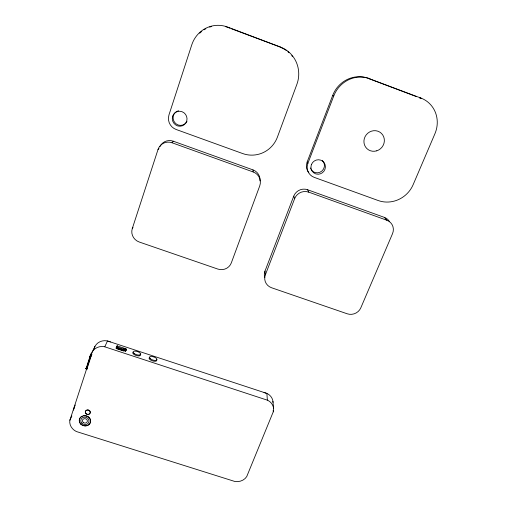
<?xml version="1.0" encoding="UTF-8"?>
<svg xmlns="http://www.w3.org/2000/svg" width="507" height="507" viewBox="0 0 507 507"><rect width="100%" height="100%" fill="white"/><g stroke="black" fill="none" stroke-linecap="round" stroke-linejoin="round"><path stroke-width="0.76" d="M86.475 367.873L86.006 368.862L90.525 354.875L91.032 353.829L92.001 354.203M91.051 353.892L90.702 355.141M116.09 348.195L116.471 348.588L116.078 347.967L116.775 346.268M116.724 346.3L117.32 347.029L125.286 349.646L126.268 349.437L125.66 348.702L117.719 346.091L116.787 346.205L116.559 346.845M69.903 420.17L69.808 420.607A11.661 10.33 14.9 0 0 76.284 431.501L234.918 481.498A11.3 9.988 0.2 0 0 246.725 476.586L273.431 411.392A11.604 10.527 -2.4 0 0 267.823 400.327L104.271 346.655A11.978 10.907 17.1 0 0 92.103 352.131L69.903 420.17L71.88 415.949M73.756 409.39L73.762 409.732M94.118 348.822L95.056 346.23A11.737 10.717 17.2 0 1 106.99 340.85L110.45 341.946M73.433 410.119L73.661 409.371M369.907 78.718A28.525 27.15 -58.6 0 0 333.783 95.893L307.901 163.267L307.217 166.087A11.186 10.869 -44.7 0 0 314.169 177.342L378.184 200.525A27.492 26.009 -42.7 0 0 413.154 184.649L434.905 133.791A28.436 26.643 -51.5 0 0 420.886 98.047L368.399 78.408A28.189 26.839 -58.8 0 0 332.706 95.379L307.147 161.999L306.475 164.788A11.059 10.748 -45.2 0 0 308.814 172.716M125.565 351.3L126.161 349.082M87.324 365.515L90.461 355.882M160.009 146.517A11.084 10.774 50.1 0 1 173.274 141.2L252.987 169.896L253.177 171.955A10.97 10.894 -11.1 0 1 259.717 185.942L231.319 262.899A10.647 10.26 6.2 0 1 217.776 269.052L139.298 242.035A10.875 10.381 27.6 0 1 132.264 228.644L158.019 149.521L158.995 148.399M90.487 358.043L87.318 367.752L86.361 367.442M94.207 348.683L94.866 346.655L91.913 352.568M90.081 356.06L91.045 356.37L90.728 357.296L89.764 356.979M74.073 408.344L74.301 407.666M126.268 349.437L125.958 350.255L125.039 350.375L117.073 347.758L116.49 347.257L116.902 346.135M116.572 347.384L116.819 346.649M116.642 346.642L117.06 346.091M116.705 347.51L116.946 346.782M116.914 346.528L117.25 346.066M116.87 347.637L117.117 346.908M116.566 348.29L116.673 348.708L123.942 351.091M117.104 346.503L117.472 346.066M117.073 347.758L117.32 347.029M117.719 346.091L117.326 346.503M125.039 350.375L125.286 349.646M125.66 348.702L125.514 349.139L123.347 348.429M125.28 350.4L125.527 349.678M125.717 349.26L125.863 348.822M125.502 350.4L125.749 349.678M125.692 350.375L125.939 349.653M125.85 350.331L126.249 349.209M73.952 408.465L74.295 407.463M86.912 366.726L86.691 367.328M74.548 406.95L74.814 406.24M91.266 355.749L91.488 355.185L90.525 354.875M264.793 277.563A10.393 9.95 -8.3 0 1 264.971 271.163L293.743 196.146A10.767 10.482 -30.6 0 1 307.603 189.751L384.357 217.383A10.755 10.153 -32.6 0 1 389.452 221.546M384.357 217.383L386.809 220.222A10.945 10.317 -32.3 0 1 392.519 233.683L360.8 307.857A10.52 9.823 -18.7 0 1 347.206 313.789L271.581 287.754A10.571 10.102 -8.1 0 1 265.357 274.851L294.643 198.636L293.743 196.146M125.958 350.255L125.59 351.205L116.775 348.417M75.068 405.587L75.29 405.03M104.778 346.775L107.484 340.97L266.878 393.419L267.366 400.131M132.264 228.644L132.999 227.453M158.019 149.521A11.281 10.964 49.3 0 1 172.057 142.771L173.274 141.2M231.534 28.791L280.701 47.183A28.842 27.822 -81.8 0 1 296.893 84.301L277.424 137.08A27.708 27.296 -84 0 1 242.625 153.539L176.119 129.475A11.509 11.173 62.8 0 1 168.432 117.795L168.977 114.874L191.741 44.92A29.26 28.037 83.3 0 1 227.668 27.086L280.701 47.183M419.485 97.693L420.886 98.047M264.039 392.488L267.322 393.616A11.382 10.355 -2.4 0 1 273.026 402.381M86.196 367.974L87.153 368.285M86.127 368.202L87.084 368.513M86.076 368.405L87.027 368.716M86.032 368.57L87.09 368.969M86.006 368.703L86.957 369.014M85.987 368.792L86.944 369.102M90.797 354.241L91.754 354.558M90.626 354.627L91.583 354.944M90.417 355.147L91.38 355.458M90.195 355.743L91.152 356.06M89.973 356.377L90.93 356.687M172.057 142.771L253.177 171.955M294.643 198.636A10.951 10.653 -29.9 0 1 308.744 192.14L386.809 220.222M225.875 26.732A28.912 27.701 83.4 0 1 227.846 27.391L230.058 28.234M368.399 78.408L416.596 96.685M332.706 95.379L333.783 95.893M307.147 161.999L307.901 163.267M307.603 189.751L308.744 192.14M264.971 271.163L265.357 274.851M272.95 401.316L273.558 408.154M273.165 410.302L273.298 411.836M140.033 354.044A4.012 1.629 18 0 1 136.985 355.718A4.012 1.629 18 0 1 132.967 352.447M156.416 359.577A3.993 1.622 18.6 0 1 155.009 361.282A3.993 1.622 18.6 0 1 150.123 359.678A3.993 1.622 18.6 0 1 149.869 357.422M83.636 415.67A5.723 5.076 14.7 0 1 90.55 422.008A5.723 5.076 14.7 0 1 81.614 424.651A5.723 5.076 14.7 0 1 82.248 416.082M252.987 169.896A10.78 10.717 -12.5 0 1 260.028 180.923M199.688 33.221A28.912 27.701 83.4 0 1 201.786 31.396M204.048 29.799A28.912 27.701 83.4 0 1 205.842 28.76M209.625 27.112A28.912 27.701 83.4 0 1 211.603 26.51M280.238 47.246A28.5 27.492 -81.9 0 1 282.741 48.342M283.35 48.653A28.5 27.492 -81.9 0 1 284.541 49.331M285.124 49.692A28.5 27.492 -81.9 0 1 286.259 50.453M287.894 51.708A28.5 27.492 -81.9 0 1 288.927 52.614M291.753 55.624A28.5 27.492 -81.9 0 1 292.596 56.721M186.975 121.281A7.459 7.237 63.2 0 1 178.654 125.121L177.97 124.899A7.459 7.237 63.2 0 1 173.305 116.04L173.508 115.349A7.459 7.237 63.2 0 1 176.005 111.927M176.601 111.534A7.459 7.237 63.2 0 1 177.228 111.204M177.887 110.938A7.459 7.237 63.2 0 1 178.572 110.735M322.37 160.485A7.25 7.047 -45.2 0 1 315.253 172.583L314.594 172.367A7.25 7.047 -45.2 0 1 311.019 169.256M310.721 168.628A7.25 7.047 -45.2 0 1 310.48 167.975M419.397 97.756A28.1 26.351 -51.7 0 1 421.184 98.573M172.697 116.09L172.494 116.794A7.548 7.326 62.8 0 0 177.216 125.749L177.906 125.977A7.548 7.326 62.8 0 0 186.76 120.92A7.548 7.326 62.8 0 0 181.861 111.635A7.548 7.326 62.8 0 0 172.697 116.09M311.488 164.439L311.254 165.117A7.332 7.123 -44.7 0 0 315.43 173.749L316.095 173.971A7.332 7.123 -44.7 0 0 325.038 169.097A7.332 7.123 -44.7 0 0 320.709 160.142A7.332 7.123 -44.7 0 0 311.488 164.439M80.79 424.163A5.723 5.076 14.7 0 0 90.36 422.604A5.723 5.076 14.7 0 0 83.579 415.822A5.723 5.076 14.7 0 0 80.79 424.163M85.975 413.725A2.484 2.212 14.9 0 0 90.126 413.04A2.484 2.212 14.9 0 0 87.185 410.087A2.484 2.212 14.9 0 0 85.975 413.725M134.114 353.499A4.012 1.622 18 0 0 140.61 354.57A4.012 1.622 18 0 0 136.06 351.212A4.012 1.622 18 0 0 134.114 353.499M150.218 358.677A3.993 1.622 18.6 0 0 156.764 360.046A3.993 1.622 18.6 0 0 152.645 356.617A3.993 1.622 18.6 0 0 150.218 358.677M86.038 413.573A2.484 2.212 15 0 0 90.189 412.888A2.484 2.212 15 0 0 87.248 409.941A2.484 2.212 15 0 0 86.038 413.573M83.129 422.299A2.472 2.193 14.7 0 0 87.267 421.621A2.472 2.193 14.7 0 0 84.333 418.693A2.472 2.193 14.7 0 0 83.129 422.299M81.804 423.155A4.164 3.695 14.7 0 0 88.826 422.268A4.164 3.695 14.7 0 0 84.105 417.179A4.164 3.695 14.7 0 0 81.804 423.155M376.739 150.82A10.533 10.013 -50.1 0 0 381.416 133.366A10.533 10.013 -50.1 0 0 364.279 138.753A10.533 10.013 -50.1 0 0 376.739 150.82"/></g></svg>
